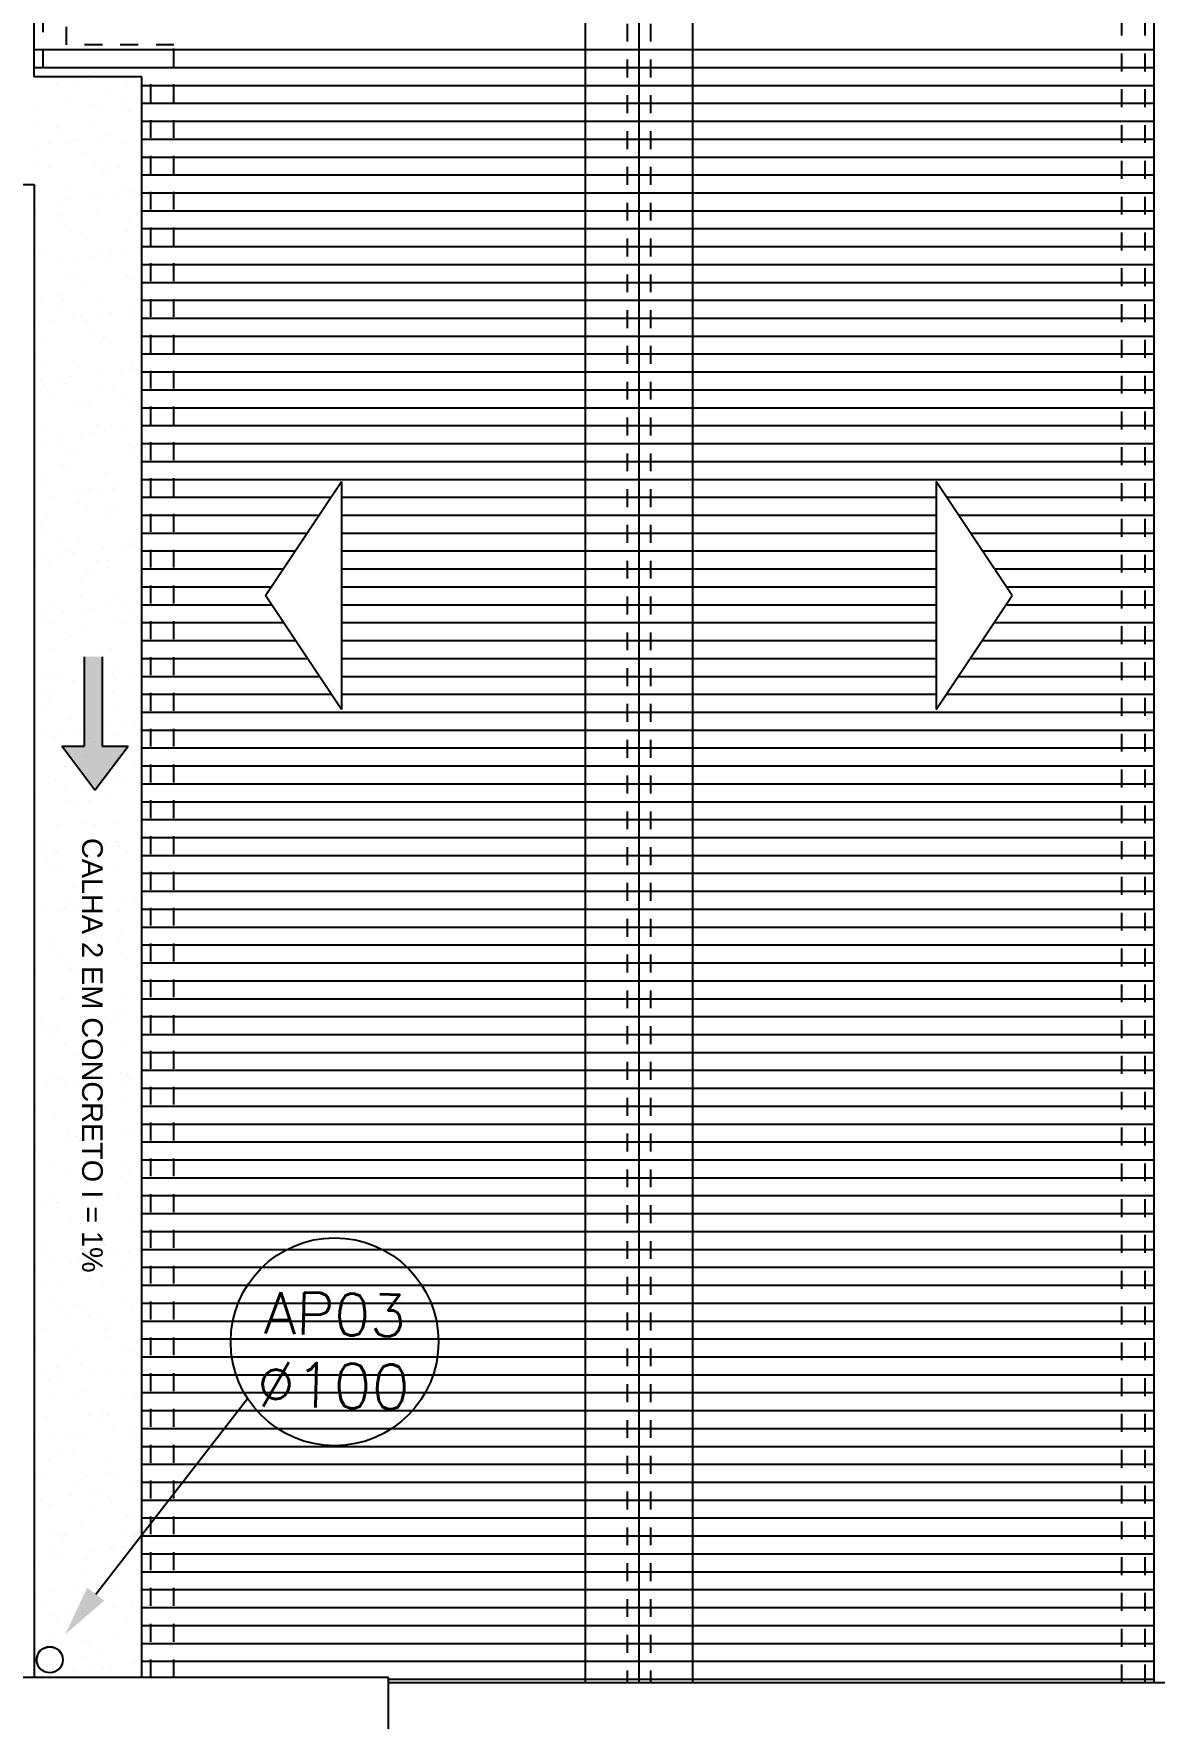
# Model space of a CAD drawing. Header units: millimetres. Extents: x 1573 to 2177, y 1587 to 1932.
# Drawn here: x 1803.29 to 1809.55, y 1894.08 to 1903.49 of the extents above; entities that cross this region are included whole.
import ezdxf
from ezdxf.enums import TextEntityAlignment as Align

# ---------------------------------------------------------------- set-up
doc = ezdxf.new("R2010")
doc.units = ezdxf.units.MM
doc.header["$LTSCALE"] = 0.03
doc.linetypes.add('HIDDEN', pattern=[9.525, 6.35, -3.175])
for name, color, linetype in [('-HIDRO', 8, 'Continuous'), ('A-PEN-C', 4, 'Continuous'), ('PL09', 9, 'Continuous'), ('Tinterno', 9, 'Continuous')]:
    doc.layers.add(name, color=color, linetype=linetype)
doc.layers.add('TigreCad', color=2, linetype='Continuous', lineweight=13)
doc.styles.add('ARIAL', font='arial.ttf')
doc.styles.add('ROMANS', font='romans.shx', dxfattribs={"height": 0.1})

# ---------------------------------------------------------------- blocks, each defined once
blk = doc.blocks.new('11031501d')
at = {"layer": 'TigreCad'}
blk.add_circle((0, 0), 75, dxfattribs=at)
at = {"layer": 'Tinterno'}
blk.add_circle((0, 0), 72.5, dxfattribs=at)

msp = doc.modelspace()

# ---------------------------------------------------------------- hatches: boundary and pattern name
at = {"layer": 'PL09', "ltscale": 100}
msp.add_hatch(color=256, dxfattribs=at).paths.add_polyline_path([(1803.8145, 1899.5112), (1803.6692, 1899.5112), (1803.6692, 1900.0114), (1803.5692, 1900.0114), (1803.5692, 1899.5112), (1803.4443, 1899.5112), (1803.6294, 1899.266)])

# ---------------------------------------------------------------- linework, layer by layer
at = {"layer": '-HIDRO'}
for p, q in [((1803.2905, 1903.2504), (1803.2905, 1906.3475)), ((1806.3676, 1906.3475), (1806.3676, 1894.2812)), ((1806.6677, 1906.3475), (1806.6677, 1894.2812)), ((1806.9678, 1906.3475), (1806.9678, 1894.2812)), ((1809.5467, 1894.2812), (1809.5467, 1906.3475)), ((1803.2905, 1903.4031), (1806.3676, 1903.4031)), ((1806.3676, 1903.4031), (1809.5467, 1903.4031)), ((1803.2905, 1903.3031), (1806.3676, 1903.3031)), ((1803.8907, 1903.2504), (1803.2905, 1903.2504)), ((1803.4161, 1903.218), (1803.4161, 1903.218)), ((1803.4242, 1903.213), (1803.4242, 1903.213)), ((1803.5275, 1903.2266), (1803.5275, 1903.2266)), ((1803.5936, 1903.2353), (1803.5936, 1903.2353)), ((1803.6161, 1903.2412), (1803.6161, 1903.2412)), ((1803.8117, 1903.2187), (1803.8117, 1903.2187)), ((1803.8907, 1894.3092), (1803.8907, 1903.2504)), ((1806.3676, 1903.3031), (1809.5467, 1903.3031)), ((1803.4629, 1903.1237), (1803.4629, 1903.1237)), ((1803.6855, 1903.1781), (1803.6855, 1903.1781)), ((1803.7879, 1903.1221), (1803.7879, 1903.1221)), ((1803.8907, 1903.203), (1806.3676, 1903.203)), ((1806.3676, 1903.203), (1809.5467, 1903.203)), ((1803.3036, 1903.0666), (1803.3036, 1903.0666)), ((1803.6089, 1903.0951), (1803.6089, 1903.0951)), ((1803.6625, 1903.061), (1803.6625, 1903.061)), ((1803.796, 1903.0769), (1803.796, 1903.0769)), ((1803.8194, 1903.0554), (1803.8194, 1903.0554)), ((1803.8907, 1903.103), (1806.3676, 1903.103)), ((1806.3676, 1903.103), (1809.5467, 1903.103)), ((1803.2916, 1902.9922), (1803.2916, 1902.9922)), ((1803.4141, 1902.9654), (1803.4141, 1902.9654)), ((1803.4375, 1902.9439), (1803.4375, 1902.9439)), ((1803.6241, 1902.9965), (1803.6241, 1902.9965)), ((1803.8833, 1902.9445), (1803.8833, 1902.9445)), ((1803.8907, 1903.0029), (1806.3676, 1903.0029)), ((1806.3676, 1903.0029), (1809.5467, 1903.0029)), ((1803.3026, 1902.868), (1803.3026, 1902.868)), ((1803.3688, 1902.8767), (1803.3688, 1902.8767)), ((1803.4709, 1902.8789), (1803.4709, 1902.8789)), ((1803.5187, 1902.8999), (1803.5187, 1902.8999)), ((1803.5413, 1902.8995), (1803.5413, 1902.8995)), ((1803.6446, 1902.913), (1803.6446, 1902.913)), ((1803.7107, 1902.9218), (1803.7107, 1902.9218)), ((1803.7959, 1902.8773), (1803.7959, 1902.8773)), ((1803.8907, 1902.9029), (1806.3676, 1902.9029)), ((1806.3676, 1902.9029), (1809.5467, 1902.9029)), ((1803.2996, 1902.7474), (1803.2996, 1902.7474)), ((1803.3159, 1902.7763), (1803.3159, 1902.7763)), ((1803.3695, 1902.7421), (1803.3695, 1902.7421)), ((1803.564, 1902.828), (1803.564, 1902.828)), ((1803.6321, 1902.7517), (1803.6321, 1902.7517)), ((1803.7115, 1902.777), (1803.7115, 1902.777)), ((1803.7651, 1902.7429), (1803.7651, 1902.7429)), ((1803.8907, 1902.8029), (1806.3676, 1902.8029)), ((1806.3676, 1902.8029), (1809.5467, 1902.8029)), ((1802.6903, 1902.6502), (1803.2905, 1902.6502)), ((1803.2905, 1902.6502), (1803.2905, 1894.3092)), ((1803.6745, 1902.7268), (1803.6745, 1902.7268)), ((1803.6979, 1902.7053), (1803.6979, 1902.7053)), ((1803.8907, 1902.7028), (1806.3676, 1902.7028)), ((1806.3676, 1902.7028), (1809.5467, 1902.7028)), ((1803.2926, 1902.6152), (1803.2926, 1902.6152)), ((1803.316, 1902.5938), (1803.316, 1902.5938)), ((1803.4198, 1902.5545), (1803.4198, 1902.5545)), ((1803.4789, 1902.6341), (1803.4789, 1902.6341)), ((1803.4859, 1902.5632), (1803.4859, 1902.5632)), ((1803.6213, 1902.5817), (1803.6213, 1902.5817)), ((1803.6585, 1902.5859), (1803.6585, 1902.5859)), ((1803.7618, 1902.5995), (1803.7618, 1902.5995)), ((1803.8039, 1902.6325), (1803.8039, 1902.6325)), ((1803.8244, 1902.5894), (1803.8244, 1902.5894)), ((1803.8279, 1902.6082), (1803.8279, 1902.6082)), ((1803.8907, 1902.6028), (1806.3676, 1902.6028)), ((1806.3676, 1902.6028), (1809.5467, 1902.6028)), ((1803.3076, 1902.5026), (1803.3076, 1902.5026)), ((1803.3165, 1902.5409), (1803.3165, 1902.5409)), ((1803.4185, 1902.4581), (1803.4185, 1902.4581)), ((1803.4425, 1902.4779), (1803.4425, 1902.4779)), ((1803.6401, 1902.5069), (1803.6401, 1902.5069)), ((1803.8142, 1902.4589), (1803.8142, 1902.4589)), ((1803.8907, 1902.5028), (1806.3676, 1902.5028)), ((1806.3676, 1902.5028), (1809.5467, 1902.5028)), ((1803.4721, 1902.424), (1803.4721, 1902.424)), ((1803.4869, 1902.3893), (1803.4869, 1902.3893)), ((1803.553, 1902.3766), (1803.553, 1902.3766)), ((1803.8119, 1902.3877), (1803.8119, 1902.3877)), ((1803.8677, 1902.4247), (1803.8677, 1902.4247)), ((1803.8907, 1902.4027), (1806.3676, 1902.4027)), ((1806.3676, 1902.4027), (1809.5467, 1902.4027)), ((1803.5764, 1902.3552), (1803.5764, 1902.3552)), ((1803.7756, 1902.2724), (1803.7756, 1902.2724)), ((1803.8789, 1902.286), (1803.8789, 1902.286)), ((1803.8907, 1902.3027), (1806.3676, 1902.3027)), ((1806.3676, 1902.3027), (1809.5467, 1902.3027)), ((1803.3156, 1902.2578), (1803.3156, 1902.2578)), ((1803.3283, 1902.2629), (1803.3283, 1902.2629)), ((1803.4336, 1902.2274), (1803.4336, 1902.2274)), ((1803.5369, 1902.241), (1803.5369, 1902.241)), ((1803.603, 1902.2497), (1803.603, 1902.2497)), ((1803.6481, 1902.2621), (1803.6481, 1902.2621)), ((1803.7029, 1902.2393), (1803.7029, 1902.2393)), ((1803.7239, 1902.2636), (1803.7239, 1902.2636)), ((1803.8907, 1902.2027), (1806.3676, 1902.2027)), ((1806.3676, 1902.2027), (1809.5467, 1902.2027)), ((1803.3209, 1902.1278), (1803.3209, 1902.1278)), ((1803.4949, 1902.1445), (1803.4949, 1902.1445)), ((1803.5211, 1902.14), (1803.5211, 1902.14)), ((1803.5747, 1902.1059), (1803.5747, 1902.1059)), ((1803.8134, 1902.138), (1803.8134, 1902.138)), ((1803.8199, 1902.143), (1803.8199, 1902.143)), ((1803.8368, 1902.1166), (1803.8368, 1902.1166)), ((1803.8907, 1902.1026), (1806.3676, 1902.1026)), ((1806.3676, 1902.1026), (1809.5467, 1902.1026)), ((1803.3236, 1902.013), (1803.3236, 1902.013)), ((1803.4315, 1902.0265), (1803.4315, 1902.0265)), ((1803.4549, 1902.0051), (1803.4549, 1902.0051)), ((1803.6561, 1902.0173), (1803.6561, 1902.0173)), ((1803.8907, 1902.0026), (1806.3676, 1902.0026)), ((1806.3676, 1902.0026), (1809.5467, 1902.0026)), ((1803.4309, 1901.9447), (1803.4309, 1901.9447)), ((1803.5029, 1901.8997), (1803.5029, 1901.8997)), ((1803.5508, 1901.9139), (1803.5508, 1901.9139)), ((1803.654, 1901.9275), (1803.654, 1901.9275)), ((1803.7202, 1901.9362), (1803.7202, 1901.9362)), ((1803.8265, 1901.9455), (1803.8265, 1901.9455)), ((1803.8279, 1901.8982), (1803.8279, 1901.8982)), ((1803.8907, 1901.9026), (1806.3676, 1901.9026)), ((1806.3676, 1901.9026), (1809.5467, 1901.9026)), ((1803.3121, 1901.8824), (1803.3121, 1901.8824)), ((1803.3782, 1901.8912), (1803.3782, 1901.8912)), ((1803.5813, 1901.8892), (1803.5813, 1901.8892)), ((1803.6237, 1901.8219), (1803.6237, 1901.8219)), ((1803.8907, 1901.8025), (1806.3676, 1901.8025)), ((1806.3676, 1901.8025), (1809.5467, 1901.8025)), ((1803.3316, 1901.7682), (1803.3316, 1901.7682)), ((1803.6641, 1901.7725), (1803.6641, 1901.7725)), ((1803.6773, 1901.7877), (1803.6773, 1901.7877)), ((1803.6919, 1901.7879), (1803.6919, 1901.7879)), ((1803.7153, 1901.7665), (1803.7153, 1901.7665)), ((1803.31, 1901.6764), (1803.31, 1901.6764)), ((1803.3334, 1901.655), (1803.3334, 1901.655)), ((1803.5109, 1901.6549), (1803.5109, 1901.6549)), ((1803.5335, 1901.6266), (1803.5335, 1901.6266)), ((1803.7712, 1901.614), (1803.7712, 1901.614)), ((1803.8359, 1901.6534), (1803.8359, 1901.6534)), ((1803.8373, 1901.6227), (1803.8373, 1901.6227)), ((1803.8417, 1901.6506), (1803.8417, 1901.6506)), ((1803.8907, 1901.7025), (1806.3676, 1901.7025)), ((1806.3676, 1901.7025), (1809.5467, 1901.7025)), ((1803.3259, 1901.5553), (1803.3259, 1901.5553)), ((1803.3396, 1901.5234), (1803.3396, 1901.5234)), ((1803.4292, 1901.5689), (1803.4292, 1901.5689)), ((1803.4598, 1901.5391), (1803.4598, 1901.5391)), ((1803.4953, 1901.5776), (1803.4953, 1901.5776)), ((1803.6679, 1901.6004), (1803.6679, 1901.6004)), ((1803.6721, 1901.5277), (1803.6721, 1901.5277)), ((1803.8907, 1901.6024), (1806.3676, 1901.6024)), ((1806.3676, 1901.6024), (1809.5467, 1901.6024)), ((1803.3307, 1901.503), (1803.3307, 1901.503)), ((1803.3843, 1901.4689), (1803.3843, 1901.4689)), ((1803.5704, 1901.4378), (1803.5704, 1901.4378)), ((1803.7263, 1901.5037), (1803.7263, 1901.5037)), ((1803.7799, 1901.4696), (1803.7799, 1901.4696)), ((1803.8907, 1901.5024), (1806.3676, 1901.5024)), ((1806.3676, 1901.5024), (1809.5467, 1901.5024)), ((1803.5189, 1901.4101), (1803.5189, 1901.4101)), ((1803.5938, 1901.4163), (1803.5938, 1901.4163)), ((1803.8439, 1901.4086), (1803.8439, 1901.4086)), ((1803.8907, 1901.4024), (1806.3676, 1901.4024)), ((1806.3676, 1901.4024), (1809.5467, 1901.4024)), ((1803.3476, 1901.2787), (1803.3476, 1901.2787)), ((1803.4431, 1901.2418), (1803.4431, 1901.2418)), ((1803.5463, 1901.2554), (1803.5463, 1901.2554)), ((1803.6125, 1901.2641), (1803.6125, 1901.2641)), ((1803.6361, 1901.3085), (1803.6361, 1901.3085)), ((1803.6801, 1901.2829), (1803.6801, 1901.2829)), ((1803.7202, 1901.3005), (1803.7202, 1901.3005)), ((1803.785, 1901.2868), (1803.785, 1901.2868)), ((1803.8883, 1901.3004), (1803.8883, 1901.3004)), ((1803.8907, 1901.3023), (1806.3676, 1901.3023)), ((1806.3676, 1901.3023), (1809.5467, 1901.3023)), ((1803.3383, 1901.189), (1803.3383, 1901.189)), ((1803.4333, 1901.1849), (1803.4333, 1901.1849)), ((1803.4869, 1901.1507), (1803.4869, 1901.1507)), ((1803.5269, 1901.1653), (1803.5269, 1901.1653)), ((1803.8289, 1901.1856), (1803.8289, 1901.1856)), ((1803.8307, 1901.1992), (1803.8307, 1901.1992)), ((1803.8519, 1901.1638), (1803.8519, 1901.1638)), ((1803.8542, 1901.1777), (1803.8542, 1901.1777)), ((1803.8825, 1901.1515), (1803.8825, 1901.1515)), ((1803.8907, 1901.2023), (1806.3676, 1901.2023)), ((1806.3676, 1901.2023), (1809.5467, 1901.2023)), ((1803.4488, 1901.0877), (1803.4488, 1901.0877)), ((1803.4723, 1901.0662), (1803.4723, 1901.0662)), ((1803.8907, 1901.1023), (1806.3676, 1901.1023)), ((1806.3676, 1901.1023), (1809.5467, 1901.1023)), ((1803.343, 1900.9896), (1803.343, 1900.9896)), ((1803.3556, 1901.0339), (1803.3556, 1901.0339)), ((1803.6882, 1901.0381), (1803.6882, 1901.0381)), ((1803.7387, 1900.9903), (1803.7387, 1900.9903)), ((1803.8907, 1901.0022), (1806.3676, 1901.0022)), ((1804.5824, 1900.3531), (1805.0069, 1900.9898)), ((1805.0069, 1900.9898), (1805.0069, 1899.7163)), ((1806.3676, 1901.0022), (1809.5467, 1901.0022)), ((1808.7529, 1900.3531), (1808.3284, 1900.9898)), ((1808.3284, 1900.9898), (1808.3284, 1899.7163)), ((1803.3215, 1900.8969), (1803.3215, 1900.8969)), ((1803.3876, 1900.9056), (1803.3876, 1900.9056)), ((1803.5349, 1900.9205), (1803.5349, 1900.9205)), ((1803.5359, 1900.8667), (1803.5359, 1900.8667)), ((1803.5602, 1900.9283), (1803.5602, 1900.9283)), ((1803.5987, 1900.9504), (1803.5987, 1900.9504)), ((1803.6635, 1900.9419), (1803.6635, 1900.9419)), ((1803.7296, 1900.9506), (1803.7296, 1900.9506)), ((1803.8599, 1900.919), (1803.8599, 1900.919)), ((1803.8907, 1900.9022), (1804.9485, 1900.9022)), ((1805.0069, 1900.9022), (1806.3676, 1900.9022)), ((1806.3676, 1900.9022), (1808.3284, 1900.9022)), ((1808.3868, 1900.9022), (1809.5467, 1900.9022)), ((1803.3636, 1900.7891), (1803.3636, 1900.7891)), ((1803.5895, 1900.8326), (1803.5895, 1900.8326)), ((1803.6962, 1900.7933), (1803.6962, 1900.7933)), ((1803.7092, 1900.8491), (1803.7092, 1900.8491)), ((1803.7326, 1900.8276), (1803.7326, 1900.8276)), ((1803.8907, 1900.8022), (1804.8818, 1900.8022)), ((1805.0069, 1900.8022), (1806.3676, 1900.8022)), ((1806.3676, 1900.8022), (1808.3284, 1900.8022)), ((1808.4535, 1900.8022), (1809.5467, 1900.8022)), ((1803.3273, 1900.7376), (1803.3273, 1900.7376)), ((1803.3507, 1900.7161), (1803.3507, 1900.7161)), ((1803.4456, 1900.6715), (1803.4456, 1900.6715)), ((1803.543, 1900.6757), (1803.543, 1900.6757)), ((1803.8413, 1900.6722), (1803.8413, 1900.6722)), ((1803.8591, 1900.7118), (1803.8591, 1900.7118)), ((1803.8679, 1900.6742), (1803.8679, 1900.6742)), ((1803.8907, 1900.7021), (1804.8151, 1900.7021)), ((1805.0069, 1900.7021), (1806.3676, 1900.7021)), ((1806.3676, 1900.7021), (1808.3284, 1900.7021)), ((1808.5202, 1900.7021), (1809.5467, 1900.7021)), ((1803.4386, 1900.5834), (1803.4386, 1900.5834)), ((1803.4772, 1900.6002), (1803.4772, 1900.6002)), ((1803.5048, 1900.5921), (1803.5048, 1900.5921)), ((1803.6773, 1900.6148), (1803.6773, 1900.6148)), ((1803.7806, 1900.6284), (1803.7806, 1900.6284)), ((1803.8467, 1900.6371), (1803.8467, 1900.6371)), ((1803.8907, 1900.6021), (1804.7484, 1900.6021)), ((1805.0069, 1900.6021), (1806.3676, 1900.6021)), ((1806.3676, 1900.6021), (1808.3284, 1900.6021)), ((1808.5869, 1900.6021), (1809.5467, 1900.6021)), ((1803.2964, 1900.5138), (1803.2964, 1900.5138)), ((1803.3353, 1900.5698), (1803.3353, 1900.5698)), ((1803.3716, 1900.5443), (1803.3716, 1900.5443)), ((1803.5877, 1900.499), (1803.5877, 1900.499)), ((1803.6385, 1900.5486), (1803.6385, 1900.5486)), ((1803.6921, 1900.5145), (1803.6921, 1900.5145)), ((1803.7042, 1900.5485), (1803.7042, 1900.5485)), ((1803.8907, 1900.5021), (1804.6817, 1900.5021)), ((1805.0069, 1900.5021), (1806.3676, 1900.5021)), ((1806.3676, 1900.5021), (1808.3284, 1900.5021)), ((1808.6536, 1900.5021), (1809.5467, 1900.5021)), ((1803.551, 1900.431), (1803.551, 1900.431)), ((1803.6111, 1900.4775), (1803.6111, 1900.4775)), ((1803.8759, 1900.4294), (1803.8759, 1900.4294)), ((1803.8907, 1900.402), (1804.6151, 1900.402)), ((1805.0069, 1900.402), (1806.3676, 1900.402)), ((1806.3676, 1900.402), (1808.3284, 1900.402)), ((1808.7203, 1900.402), (1809.5467, 1900.402)), ((1803.3796, 1900.2995), (1803.3796, 1900.2995)), ((1803.5482, 1900.3533), (1803.5482, 1900.3533)), ((1803.7122, 1900.3037), (1803.7122, 1900.3037)), ((1803.7376, 1900.3616), (1803.7376, 1900.3616)), ((1803.7945, 1900.3013), (1803.7945, 1900.3013)), ((1803.8907, 1900.302), (1804.6165, 1900.302)), ((1805.0069, 1899.7163), (1804.5824, 1900.3531)), ((1805.0069, 1900.302), (1806.3676, 1900.302)), ((1806.3676, 1900.302), (1808.3284, 1900.302)), ((1808.3284, 1899.7163), (1808.7529, 1900.3531)), ((1808.7189, 1900.302), (1809.5467, 1900.302)), ((1803.3455, 1900.2298), (1803.3455, 1900.2298)), ((1803.3557, 1900.2501), (1803.3557, 1900.2501)), ((1803.4525, 1900.2562), (1803.4525, 1900.2562)), ((1803.5558, 1900.2698), (1803.5558, 1900.2698)), ((1803.6219, 1900.2785), (1803.6219, 1900.2785)), ((1803.7411, 1900.2305), (1803.7411, 1900.2305)), ((1803.8481, 1900.2604), (1803.8481, 1900.2604)), ((1803.8715, 1900.2389), (1803.8715, 1900.2389)), ((1803.8907, 1900.2019), (1804.6832, 1900.2019)), ((1805.0069, 1900.2019), (1806.3676, 1900.2019)), ((1806.3676, 1900.2019), (1808.3284, 1900.2019)), ((1808.6522, 1900.2019), (1809.5467, 1900.2019)), ((1803.3991, 1900.1956), (1803.3991, 1900.1956)), ((1803.4662, 1900.1489), (1803.4662, 1900.1489)), ((1803.4896, 1900.1274), (1803.4896, 1900.1274)), ((1803.559, 1900.1862), (1803.559, 1900.1862)), ((1803.7947, 1900.1963), (1803.7947, 1900.1963)), ((1803.884, 1900.1846), (1803.884, 1900.1846)), ((1803.3876, 1900.0547), (1803.3876, 1900.0547)), ((1803.6161, 1900.0115), (1803.6161, 1900.0115)), ((1803.6509, 1900.0352), (1803.6509, 1900.0352)), ((1803.7202, 1900.0589), (1803.7202, 1900.0589)), ((1803.8907, 1900.1019), (1804.7499, 1900.1019)), ((1805.0069, 1900.1019), (1806.3676, 1900.1019)), ((1806.3676, 1900.1019), (1808.3284, 1900.1019)), ((1808.5855, 1900.1019), (1809.5467, 1900.1019)), ((1803.3971, 1899.92), (1803.3971, 1899.92)), ((1803.567, 1899.9414), (1803.567, 1899.9414)), ((1803.5696, 1899.9427), (1803.5696, 1899.9427)), ((1803.6729, 1899.9563), (1803.6729, 1899.9563)), ((1803.739, 1899.965), (1803.739, 1899.965)), ((1803.8907, 1900.0019), (1804.8166, 1900.0019)), ((1805.0069, 1900.0019), (1806.3676, 1900.0019)), ((1806.3676, 1900.0019), (1808.3284, 1900.0019)), ((1808.5188, 1900.0019), (1809.5467, 1900.0019)), ((1803.3309, 1899.9113), (1803.3309, 1899.9113)), ((1803.4481, 1899.9116), (1803.4481, 1899.9116)), ((1803.5017, 1899.8775), (1803.5017, 1899.8775)), ((1803.7266, 1899.9102), (1803.7266, 1899.9102)), ((1803.75, 1899.8888), (1803.75, 1899.8888)), ((1803.8437, 1899.9123), (1803.8437, 1899.9123)), ((1803.8907, 1899.9018), (1804.8832, 1899.9018)), ((1805.0069, 1899.9018), (1806.3676, 1899.9018)), ((1806.3676, 1899.9018), (1808.3284, 1899.9018)), ((1808.4521, 1899.9018), (1809.5467, 1899.9018)), ((1803.3447, 1899.7987), (1803.3447, 1899.7987)), ((1803.3681, 1899.7773), (1803.3681, 1899.7773)), ((1803.3956, 1899.8099), (1803.3956, 1899.8099)), ((1803.7282, 1899.8141), (1803.7282, 1899.8141)), ((1803.8765, 1899.7729), (1803.8765, 1899.7729)), ((1803.8907, 1899.8018), (1804.9499, 1899.8018)), ((1805.0069, 1899.8018), (1806.3676, 1899.8018)), ((1806.3676, 1899.8018), (1808.3284, 1899.8018)), ((1808.3854, 1899.8018), (1809.5467, 1899.8018)), ((1803.3578, 1899.7164), (1803.3578, 1899.7164)), ((1803.4945, 1899.6614), (1803.4945, 1899.6614)), ((1803.575, 1899.6966), (1803.575, 1899.6966)), ((1803.7535, 1899.7171), (1803.7535, 1899.7171)), ((1803.79, 1899.6428), (1803.79, 1899.6428)), ((1803.8562, 1899.6515), (1803.8562, 1899.6515)), ((1803.8907, 1899.7018), (1806.3676, 1899.7018)), ((1806.3676, 1899.7018), (1809.5467, 1899.7018)), ((1803.3448, 1899.5842), (1803.3448, 1899.5842)), ((1803.4036, 1899.5651), (1803.4036, 1899.5651)), ((1803.4481, 1899.5978), (1803.4481, 1899.5978)), ((1803.5142, 1899.6065), (1803.5142, 1899.6065)), ((1803.5507, 1899.5935), (1803.5507, 1899.5935)), ((1803.6043, 1899.5594), (1803.6043, 1899.5594)), ((1803.6051, 1899.5601), (1803.6051, 1899.5601)), ((1803.6868, 1899.6292), (1803.6868, 1899.6292)), ((1803.7362, 1899.5693), (1803.7362, 1899.5693)), ((1803.8907, 1899.6017), (1806.3676, 1899.6017)), ((1806.3676, 1899.6017), (1809.5467, 1899.6017)), ((1803.583, 1899.4518), (1803.583, 1899.4518)), ((1803.6285, 1899.5387), (1803.6285, 1899.5387)), ((1803.8907, 1899.5017), (1806.3676, 1899.5017)), ((1806.3676, 1899.5017), (1809.5467, 1899.5017)), ((1803.4604, 1899.3982), (1803.4604, 1899.3982)), ((1803.7549, 1899.4228), (1803.7549, 1899.4228)), ((1803.8561, 1899.3989), (1803.8561, 1899.3989)), ((1803.8907, 1899.4017), (1806.3676, 1899.4017)), ((1806.3676, 1899.4017), (1809.5467, 1899.4017)), ((1803.373, 1899.3113), (1803.373, 1899.3113)), ((1803.4116, 1899.3203), (1803.4116, 1899.3203)), ((1803.4619, 1899.2707), (1803.4619, 1899.2707)), ((1803.5652, 1899.2843), (1803.5652, 1899.2843)), ((1803.6313, 1899.293), (1803.6313, 1899.293)), ((1803.6533, 1899.2754), (1803.6533, 1899.2754)), ((1803.7442, 1899.3245), (1803.7442, 1899.3245)), ((1803.8039, 1899.3157), (1803.8039, 1899.3157)), ((1803.8655, 1899.3215), (1803.8655, 1899.3215)), ((1803.8889, 1899.3001), (1803.8889, 1899.3001)), ((1803.8907, 1899.3016), (1806.3676, 1899.3016)), ((1806.3676, 1899.3016), (1809.5467, 1899.3016)), ((1803.3112, 1899.2405), (1803.3112, 1899.2405)), ((1803.4836, 1899.21), (1803.4836, 1899.21)), ((1803.507, 1899.1886), (1803.507, 1899.1886)), ((1803.591, 1899.207), (1803.591, 1899.207)), ((1803.7069, 1899.2412), (1803.7069, 1899.2412)), ((1803.8907, 1899.2016), (1806.3676, 1899.2016)), ((1806.3676, 1899.2016), (1809.5467, 1899.2016)), ((1803.4196, 1899.0755), (1803.4196, 1899.0755)), ((1803.563, 1899.0801), (1803.563, 1899.0801)), ((1803.6334, 1899.0727), (1803.6334, 1899.0727)), ((1803.7522, 1899.0797), (1803.7522, 1899.0797)), ((1803.8907, 1899.1016), (1806.3676, 1899.1016)), ((1806.3676, 1899.1016), (1809.5467, 1899.1016)), ((1803.7485, 1898.9794), (1803.7485, 1898.9794)), ((1803.8907, 1899.0015), (1806.3676, 1899.0015)), ((1806.3676, 1899.0015), (1809.5467, 1899.0015)), ((1803.3404, 1898.9257), (1803.3404, 1898.9257)), ((1803.3603, 1898.9565), (1803.3603, 1898.9565)), ((1803.4065, 1898.9344), (1803.4065, 1898.9344)), ((1803.4138, 1898.9224), (1803.4138, 1898.9224)), ((1803.579, 1898.9571), (1803.579, 1898.9571)), ((1803.599, 1898.9622), (1803.599, 1898.9622)), ((1803.6823, 1898.9707), (1803.6823, 1898.9707)), ((1803.7439, 1898.9714), (1803.7439, 1898.9714)), ((1803.7559, 1898.9572), (1803.7559, 1898.9572)), ((1803.7674, 1898.95), (1803.7674, 1898.95)), ((1803.8095, 1898.9231), (1803.8095, 1898.9231)), ((1803.8907, 1898.9015), (1806.3676, 1898.9015)), ((1806.3676, 1898.9015), (1809.5467, 1898.9015)), ((1803.362, 1898.8599), (1803.362, 1898.8599)), ((1803.3855, 1898.8384), (1803.3855, 1898.8384)), ((1803.4276, 1898.8307), (1803.4276, 1898.8307)), ((1803.7602, 1898.835), (1803.7602, 1898.835)), ((1803.8907, 1898.8014), (1806.3676, 1898.8014)), ((1806.3676, 1898.8014), (1809.5467, 1898.8014)), ((1803.5119, 1898.7226), (1803.5119, 1898.7226)), ((1803.607, 1898.7174), (1803.607, 1898.7174)), ((1803.6656, 1898.762), (1803.6656, 1898.762)), ((1803.8907, 1898.7014), (1806.3676, 1898.7014)), ((1806.3676, 1898.7014), (1809.5467, 1898.7014)), ((1803.4575, 1898.6122), (1803.4575, 1898.6122)), ((1803.4629, 1898.6384), (1803.4629, 1898.6384)), ((1803.5164, 1898.6042), (1803.5164, 1898.6042)), ((1803.5236, 1898.6209), (1803.5236, 1898.6209)), ((1803.6224, 1898.6213), (1803.6224, 1898.6213)), ((1803.6458, 1898.5998), (1803.6458, 1898.5998)), ((1803.6962, 1898.6436), (1803.6962, 1898.6436)), ((1803.7995, 1898.6572), (1803.7995, 1898.6572)), ((1803.8585, 1898.6391), (1803.8585, 1898.6391)), ((1803.8656, 1898.6659), (1803.8656, 1898.6659)), ((1803.8907, 1898.6014), (1806.3676, 1898.6014)), ((1806.3676, 1898.6014), (1809.5467, 1898.6014)), ((1803.3542, 1898.5986), (1803.3542, 1898.5986)), ((1803.4356, 1898.5859), (1803.4356, 1898.5859)), ((1803.7682, 1898.5902), (1803.7682, 1898.5902)), ((1803.3726, 1898.4431), (1803.3726, 1898.4431)), ((1803.615, 1898.4726), (1803.615, 1898.4726)), ((1803.7682, 1898.4438), (1803.7682, 1898.4438)), ((1803.7723, 1898.484), (1803.7723, 1898.484)), ((1803.8907, 1898.5013), (1806.3676, 1898.5013)), ((1806.3676, 1898.5013), (1809.5467, 1898.5013)), ((1803.3904, 1898.3725), (1803.3904, 1898.3725)), ((1803.4436, 1898.3411), (1803.4436, 1898.3411)), ((1803.5655, 1898.3202), (1803.5655, 1898.3202)), ((1803.7762, 1898.3454), (1803.7762, 1898.3454)), ((1803.8133, 1898.3301), (1803.8133, 1898.3301)), ((1803.8828, 1898.3827), (1803.8828, 1898.3827)), ((1803.8907, 1898.4013), (1806.3676, 1898.4013)), ((1806.3676, 1898.4013), (1809.5467, 1898.4013)), ((1803.2988, 1898.2624), (1803.2988, 1898.2624)), ((1803.4713, 1898.2851), (1803.4713, 1898.2851)), ((1803.5009, 1898.2712), (1803.5009, 1898.2712)), ((1803.5243, 1898.2497), (1803.5243, 1898.2497)), ((1803.5746, 1898.2987), (1803.5746, 1898.2987)), ((1803.619, 1898.2861), (1803.619, 1898.2861)), ((1803.623, 1898.2278), (1803.623, 1898.2278)), ((1803.6408, 1898.3074), (1803.6408, 1898.3074)), ((1803.8907, 1898.3013), (1806.3676, 1898.3013)), ((1806.3676, 1898.3013), (1809.5467, 1898.3013)), ((1803.6508, 1898.1339), (1803.6508, 1898.1339)), ((1803.8907, 1898.2012), (1806.3676, 1898.2012)), ((1806.3676, 1898.2012), (1809.5467, 1898.2012)), ((1803.4516, 1898.0963), (1803.4516, 1898.0963)), ((1803.4752, 1898.125), (1803.4752, 1898.125)), ((1803.7842, 1898.1006), (1803.7842, 1898.1006)), ((1803.8708, 1898.1257), (1803.8708, 1898.1257)), ((1803.8907, 1898.1012), (1806.3676, 1898.1012)), ((1806.3676, 1898.1012), (1809.5467, 1898.1012)), ((1803.326, 1897.9672), (1803.326, 1897.9672)), ((1803.4159, 1897.9488), (1803.4159, 1897.9488)), ((1803.5885, 1897.9716), (1803.5885, 1897.9716)), ((1803.631, 1897.983), (1803.631, 1897.983)), ((1803.6681, 1898.0021), (1803.6681, 1898.0021)), ((1803.6918, 1897.9852), (1803.6918, 1897.9852)), ((1803.7217, 1897.968), (1803.7217, 1897.968)), ((1803.7579, 1897.9939), (1803.7579, 1897.9939)), ((1803.7613, 1898.0326), (1803.7613, 1898.0326)), ((1803.7847, 1898.0111), (1803.7847, 1898.0111)), ((1803.8907, 1898.0012), (1806.3676, 1898.0012)), ((1806.3676, 1898.0012), (1809.5467, 1898.0012)), ((1803.3498, 1897.9401), (1803.3498, 1897.9401)), ((1803.3794, 1897.9211), (1803.3794, 1897.9211)), ((1803.4028, 1897.8996), (1803.4028, 1897.8996)), ((1803.4596, 1897.8515), (1803.4596, 1897.8515)), ((1803.7922, 1897.8558), (1803.7922, 1897.8558)), ((1803.8907, 1897.9011), (1806.3676, 1897.9011)), ((1806.3676, 1897.9011), (1809.5467, 1897.9011)), ((1803.5293, 1897.7837), (1803.5293, 1897.7837)), ((1803.5778, 1897.8068), (1803.5778, 1897.8068)), ((1803.8907, 1897.8011), (1806.3676, 1897.8011)), ((1806.3676, 1897.8011), (1809.5467, 1897.8011)), ((1803.2959, 1897.7259), (1803.2959, 1897.7259)), ((1803.375, 1897.6832), (1803.375, 1897.6832)), ((1803.639, 1897.7382), (1803.639, 1897.7382)), ((1803.6398, 1897.6825), (1803.6398, 1897.6825)), ((1803.6632, 1897.661), (1803.6632, 1897.661)), ((1803.7707, 1897.684), (1803.7707, 1897.684)), ((1803.8089, 1897.6716), (1803.8089, 1897.6716)), ((1803.875, 1897.6804), (1803.875, 1897.6804)), ((1803.8907, 1897.7011), (1806.3676, 1897.7011)), ((1806.3676, 1897.7011), (1809.5467, 1897.7011)), ((1803.3636, 1897.613), (1803.3636, 1897.613)), ((1803.4286, 1897.6491), (1803.4286, 1897.6491)), ((1803.4669, 1897.6266), (1803.4669, 1897.6266)), ((1803.4676, 1897.6067), (1803.4676, 1897.6067)), ((1803.533, 1897.6353), (1803.533, 1897.6353)), ((1803.7056, 1897.658), (1803.7056, 1897.658)), ((1803.8002, 1897.611), (1803.8002, 1897.611)), ((1803.8243, 1897.6498), (1803.8243, 1897.6498)), ((1803.8907, 1897.601), (1806.3676, 1897.601)), ((1806.3676, 1897.601), (1809.5467, 1897.601)), ((1803.3039, 1897.4811), (1803.3039, 1897.4811)), ((1803.647, 1897.4934), (1803.647, 1897.4934)), ((1803.6804, 1897.4887), (1803.6804, 1897.4887)), ((1803.7897, 1897.5451), (1803.7897, 1897.5451)), ((1803.8907, 1897.501), (1806.3676, 1897.501)), ((1806.3676, 1897.501), (1809.5467, 1897.501)), ((1803.4077, 1897.4336), (1803.4077, 1897.4336)), ((1803.8907, 1897.4009), (1806.3676, 1897.4009)), ((1806.3676, 1897.4009), (1809.5467, 1897.4009)), ((1803.4756, 1897.3619), (1803.4756, 1897.3619)), ((1803.4777, 1897.3651), (1803.4777, 1897.3651)), ((1803.4808, 1897.2995), (1803.4808, 1897.2995)), ((1803.5183, 1897.3323), (1803.5183, 1897.3323)), ((1803.5312, 1897.331), (1803.5312, 1897.331)), ((1803.5417, 1897.3109), (1803.5417, 1897.3109)), ((1803.5841, 1897.3131), (1803.5841, 1897.3131)), ((1803.6502, 1897.3218), (1803.6502, 1897.3218)), ((1803.8082, 1897.3662), (1803.8082, 1897.3662)), ((1803.8227, 1897.3445), (1803.8227, 1897.3445)), ((1803.8733, 1897.3658), (1803.8733, 1897.3658)), ((1803.8907, 1897.3009), (1806.3676, 1897.3009)), ((1806.3676, 1897.3009), (1809.5467, 1897.3009)), ((1803.3082, 1897.2768), (1803.3082, 1897.2768)), ((1803.3119, 1897.2363), (1803.3119, 1897.2363)), ((1803.655, 1897.2486), (1803.655, 1897.2486)), ((1803.6681, 1897.195), (1803.6681, 1897.195)), ((1803.8907, 1897.2009), (1806.3676, 1897.2009)), ((1806.3676, 1897.2009), (1809.5467, 1897.2009)), ((1803.3874, 1897.1698), (1803.3874, 1897.1698)), ((1803.4836, 1897.1172), (1803.4836, 1897.1172)), ((1803.7787, 1897.0937), (1803.7787, 1897.0937)), ((1803.783, 1897.1706), (1803.783, 1897.1706)), ((1803.8162, 1897.1214), (1803.8162, 1897.1214)), ((1803.8907, 1897.1008), (1806.3676, 1897.1008)), ((1806.3676, 1897.1008), (1809.5467, 1897.1008)), ((1803.5803, 1897.047), (1803.5803, 1897.047)), ((1803.6338, 1897.0128), (1803.6338, 1897.0128)), ((1803.663, 1897.0038), (1803.663, 1897.0038)), ((1803.7012, 1896.9996), (1803.7012, 1896.9996)), ((1803.7673, 1897.0083), (1803.7673, 1897.0083)), ((1803.8021, 1897.0723), (1803.8021, 1897.0723)), ((1803.8907, 1897.0008), (1806.3676, 1897.0008)), ((1806.3676, 1897.0008), (1809.5467, 1897.0008)), ((1803.3199, 1896.9915), (1803.3199, 1896.9915)), ((1803.3592, 1896.9546), (1803.3592, 1896.9546)), ((1803.3968, 1896.9822), (1803.3968, 1896.9822)), ((1803.4202, 1896.9608), (1803.4202, 1896.9608)), ((1803.4253, 1896.9633), (1803.4253, 1896.9633)), ((1803.5979, 1896.986), (1803.5979, 1896.986)), ((1803.49, 1896.8517), (1803.49, 1896.8517)), ((1803.4916, 1896.8724), (1803.4916, 1896.8724)), ((1803.5466, 1896.8449), (1803.5466, 1896.8449)), ((1803.8242, 1896.8766), (1803.8242, 1896.8766)), ((1803.8856, 1896.8524), (1803.8856, 1896.8524)), ((1803.8907, 1896.9008), (1806.3676, 1896.9008)), ((1806.3676, 1896.9008), (1809.5467, 1896.9008)), ((1803.3279, 1896.7467), (1803.3279, 1896.7467)), ((1803.6571, 1896.7436), (1803.6571, 1896.7436)), ((1803.671, 1896.759), (1803.671, 1896.759)), ((1803.6806, 1896.7222), (1803.6806, 1896.7222)), ((1803.6829, 1896.7288), (1803.6829, 1896.7288)), ((1803.8907, 1896.8007), (1806.3676, 1896.8007)), ((1806.3676, 1896.8007), (1809.5467, 1896.8007)), ((1803.3408, 1896.694), (1803.3408, 1896.694)), ((1803.3731, 1896.6274), (1803.3731, 1896.6274)), ((1803.4763, 1896.641), (1803.4763, 1896.641)), ((1803.4997, 1896.6276), (1803.4997, 1896.6276)), ((1803.5425, 1896.6498), (1803.5425, 1896.6498)), ((1803.715, 1896.6725), (1803.715, 1896.6725)), ((1803.7364, 1896.6947), (1803.7364, 1896.6947)), ((1803.8183, 1896.6861), (1803.8183, 1896.6861)), ((1803.8322, 1896.6318), (1803.8322, 1896.6318)), ((1803.8845, 1896.6948), (1803.8845, 1896.6948)), ((1803.8907, 1896.7007), (1806.3676, 1896.7007)), ((1806.3676, 1896.7007), (1809.5467, 1896.7007)), ((1803.2987, 1896.6107), (1803.2987, 1896.6107)), ((1803.5926, 1896.5336), (1803.5926, 1896.5336)), ((1803.807, 1896.6063), (1803.807, 1896.6063)), ((1803.8907, 1896.6007), (1806.3676, 1896.6007)), ((1806.3676, 1896.6007), (1809.5467, 1896.6007)), ((1803.3359, 1896.5019), (1803.3359, 1896.5019)), ((1803.4251, 1896.4948), (1803.4251, 1896.4948)), ((1803.679, 1896.5143), (1803.679, 1896.5143)), ((1803.8907, 1896.5006), (1806.3676, 1896.5006)), ((1806.3676, 1896.5006), (1809.5467, 1896.5006)), ((1803.3898, 1896.41), (1803.3898, 1896.41)), ((1803.4434, 1896.3759), (1803.4434, 1896.3759)), ((1803.5077, 1896.3828), (1803.5077, 1896.3828)), ((1803.5356, 1896.3935), (1803.5356, 1896.3935)), ((1803.559, 1896.3721), (1803.559, 1896.3721)), ((1803.7855, 1896.4107), (1803.7855, 1896.4107)), ((1803.8322, 1896.359), (1803.8322, 1896.359)), ((1803.839, 1896.3766), (1803.839, 1896.3766)), ((1803.8402, 1896.387), (1803.8402, 1896.387)), ((1803.8907, 1896.4006), (1806.3676, 1896.4006)), ((1806.3676, 1896.4006), (1809.5467, 1896.4006)), ((1803.3176, 1896.2912), (1803.3176, 1896.2912)), ((1803.3439, 1896.2571), (1803.3439, 1896.2571)), ((1803.4902, 1896.3139), (1803.4902, 1896.3139)), ((1803.5935, 1896.3275), (1803.5935, 1896.3275)), ((1803.6596, 1896.3362), (1803.6596, 1896.3362)), ((1803.6855, 1896.2562), (1803.6855, 1896.2562)), ((1803.687, 1896.2695), (1803.687, 1896.2695)), ((1803.8907, 1896.3006), (1806.3676, 1896.3006)), ((1806.3676, 1896.3006), (1809.5467, 1896.3006)), ((1803.2996, 1896.2147), (1803.2996, 1896.2147)), ((1803.6952, 1896.2154), (1803.6952, 1896.2154)), ((1803.796, 1896.1549), (1803.796, 1896.1549)), ((1803.8907, 1896.2005), (1806.3676, 1896.2005)), ((1806.3676, 1896.2005), (1809.5467, 1896.2005)), ((1803.3036, 1896.1447), (1803.3036, 1896.1447)), ((1803.4924, 1896.0919), (1803.4924, 1896.0919)), ((1803.5157, 1896.138), (1803.5157, 1896.138)), ((1803.8194, 1896.1334), (1803.8194, 1896.1334)), ((1803.8482, 1896.1422), (1803.8482, 1896.1422)), ((1803.8881, 1896.0926), (1803.8881, 1896.0926)), ((1803.8907, 1896.1005), (1806.3676, 1896.1005)), ((1806.3676, 1896.1005), (1809.5467, 1896.1005)), ((1803.3519, 1896.0123), (1803.3519, 1896.0123)), ((1803.3686, 1895.969), (1803.3686, 1895.969)), ((1803.4141, 1896.0434), (1803.4141, 1896.0434)), ((1803.4348, 1895.9777), (1803.4348, 1895.9777)), ((1803.4375, 1896.0219), (1803.4375, 1896.0219)), ((1803.546, 1896.0577), (1803.546, 1896.0577)), ((1803.6073, 1896.0004), (1803.6073, 1896.0004)), ((1803.695, 1896.0247), (1803.695, 1896.0247)), ((1803.7106, 1896.014), (1803.7106, 1896.014)), ((1803.7767, 1896.0227), (1803.7767, 1896.0227)), ((1803.8907, 1896.0004), (1806.3676, 1896.0004)), ((1806.3676, 1896.0004), (1809.5467, 1896.0004)), ((1803.4022, 1895.8966), (1803.4022, 1895.8966)), ((1803.5237, 1895.8932), (1803.5237, 1895.8932)), ((1803.564, 1895.9061), (1803.564, 1895.9061)), ((1803.7978, 1895.8973), (1803.7978, 1895.8973)), ((1803.8562, 1895.8974), (1803.8562, 1895.8974)), ((1803.8907, 1895.9004), (1806.3676, 1895.9004)), ((1806.3676, 1895.9004), (1809.5467, 1895.9004)), ((1803.6745, 1895.8048), (1803.6745, 1895.8048)), ((1803.6979, 1895.7833), (1803.6979, 1895.7833)), ((1803.703, 1895.7799), (1803.703, 1895.7799)), ((1803.8907, 1895.8004), (1806.3676, 1895.8004)), ((1806.3676, 1895.8004), (1809.5467, 1895.8004)), ((1803.2926, 1895.6933), (1803.2926, 1895.6933)), ((1803.3599, 1895.7675), (1803.3599, 1895.7675)), ((1803.595, 1895.7737), (1803.595, 1895.7737)), ((1803.6486, 1895.7396), (1803.6486, 1895.7396)), ((1803.7245, 1895.6869), (1803.7245, 1895.6869)), ((1803.8278, 1895.7005), (1803.8278, 1895.7005)), ((1803.8907, 1895.7003), (1806.3676, 1895.7003)), ((1806.3676, 1895.7003), (1809.5467, 1895.7003)), ((1803.316, 1895.6718), (1803.316, 1895.6718)), ((1803.3825, 1895.6419), (1803.3825, 1895.6419)), ((1803.4858, 1895.6555), (1803.4858, 1895.6555)), ((1803.5317, 1895.6484), (1803.5317, 1895.6484)), ((1803.5519, 1895.6642), (1803.5519, 1895.6642)), ((1803.8244, 1895.6675), (1803.8244, 1895.6675)), ((1803.8642, 1895.6526), (1803.8642, 1895.6526)), ((1803.8907, 1895.6003), (1806.3676, 1895.6003)), ((1806.3676, 1895.6003), (1809.5467, 1895.6003)), ((1803.3679, 1895.5227), (1803.3679, 1895.5227)), ((1803.4425, 1895.556), (1803.4425, 1895.556)), ((1803.5048, 1895.5785), (1803.5048, 1895.5785)), ((1803.711, 1895.5351), (1803.711, 1895.5351)), ((1803.8907, 1895.5003), (1806.3676, 1895.5003)), ((1806.3676, 1895.5003), (1809.5467, 1895.5003)), ((1803.302, 1895.4549), (1803.302, 1895.4549)), ((1803.3556, 1895.4207), (1803.3556, 1895.4207)), ((1803.5397, 1895.4036), (1803.5397, 1895.4036)), ((1803.553, 1895.4547), (1803.553, 1895.4547)), ((1803.5764, 1895.4332), (1803.5764, 1895.4332)), ((1803.6976, 1895.4556), (1803.6976, 1895.4556)), ((1803.7512, 1895.4215), (1803.7512, 1895.4215)), ((1803.8722, 1895.4078), (1803.8722, 1895.4078)), ((1803.8907, 1895.4002), (1806.3676, 1895.4002)), ((1806.3676, 1895.4002), (1809.5467, 1895.4002)), ((1803.3271, 1895.3056), (1803.3271, 1895.3056)), ((1803.4996, 1895.3284), (1803.4996, 1895.3284)), ((1803.6029, 1895.342), (1803.6029, 1895.342)), ((1803.669, 1895.3507), (1803.669, 1895.3507)), ((1803.7029, 1895.3173), (1803.7029, 1895.3173)), ((1803.8416, 1895.3734), (1803.8416, 1895.3734)), ((1803.3759, 1895.2779), (1803.3759, 1895.2779)), ((1803.6074, 1895.2603), (1803.6074, 1895.2603)), ((1803.719, 1895.2903), (1803.719, 1895.2903)), ((1803.8134, 1895.2161), (1803.8134, 1895.2161)), ((1803.8907, 1895.3002), (1806.3676, 1895.3002)), ((1806.3676, 1895.3002), (1809.5467, 1895.3002)), ((1803.3209, 1895.2058), (1803.3209, 1895.2058)), ((1803.4046, 1895.1367), (1803.4046, 1895.1367)), ((1803.5477, 1895.1588), (1803.5477, 1895.1588)), ((1803.8002, 1895.1374), (1803.8002, 1895.1374)), ((1803.8368, 1895.1946), (1803.8368, 1895.1946)), ((1803.8802, 1895.163), (1803.8802, 1895.163)), ((1803.8907, 1895.2002), (1806.3676, 1895.2002)), ((1806.3676, 1895.2002), (1809.5467, 1895.2002)), ((1803.3839, 1895.0331), (1803.3839, 1895.0331)), ((1803.4315, 1895.1046), (1803.4315, 1895.1046)), ((1803.4549, 1895.0831), (1803.4549, 1895.0831)), ((1803.4582, 1895.1026), (1803.4582, 1895.1026)), ((1803.72, 1895.0284), (1803.72, 1895.0284)), ((1803.727, 1895.0455), (1803.727, 1895.0455)), ((1803.7862, 1895.0371), (1803.7862, 1895.0371)), ((1803.8538, 1895.1033), (1803.8538, 1895.1033)), ((1803.8907, 1895.1001), (1806.3676, 1895.1001)), ((1806.3676, 1895.1001), (1809.5467, 1895.1001)), ((1803.3143, 1894.9415), (1803.3143, 1894.9415)), ((1803.3781, 1894.9834), (1803.3781, 1894.9834)), ((1803.4442, 1894.9921), (1803.4442, 1894.9921)), ((1803.5813, 1894.9672), (1803.5813, 1894.9672)), ((1803.6168, 1895.0148), (1803.6168, 1895.0148)), ((1803.71, 1894.9422), (1803.71, 1894.9422)), ((1803.8907, 1895.0001), (1806.3676, 1895.0001)), ((1806.3676, 1895.0001), (1809.5467, 1895.0001)), ((1803.5557, 1894.914), (1803.5557, 1894.914)), ((1803.6919, 1894.866), (1803.6919, 1894.866)), ((1803.7153, 1894.8445), (1803.7153, 1894.8445)), ((1803.8882, 1894.9183), (1803.8882, 1894.9183)), ((1803.8907, 1894.9001), (1806.3676, 1894.9001)), ((1806.3676, 1894.9001), (1809.5467, 1894.9001)), ((1803.31, 1894.7544), (1803.31, 1894.7544)), ((1803.3919, 1894.7883), (1803.3919, 1894.7883)), ((1803.5072, 1894.8186), (1803.5072, 1894.8186)), ((1803.5608, 1894.7845), (1803.5608, 1894.7845)), ((1803.735, 1894.8007), (1803.735, 1894.8007)), ((1803.8907, 1894.8), (1806.3676, 1894.8)), ((1806.3676, 1894.8), (1809.5467, 1894.8)), ((1803.3334, 1894.733), (1803.3334, 1894.733)), ((1803.3919, 1894.6563), (1803.3919, 1894.6563)), ((1803.4952, 1894.6699), (1803.4952, 1894.6699)), ((1803.5613, 1894.6786), (1803.5613, 1894.6786)), ((1803.5637, 1894.6692), (1803.5637, 1894.6692)), ((1803.7339, 1894.7013), (1803.7339, 1894.7013)), ((1803.8372, 1894.7149), (1803.8372, 1894.7149)), ((1803.8417, 1894.7286), (1803.8417, 1894.7286)), ((1803.8907, 1894.7), (1806.3676, 1894.7)), ((1806.3676, 1894.7), (1809.5467, 1894.7)), ((1803.417, 1894.6233), (1803.417, 1894.6233)), ((1803.4598, 1894.6171), (1803.4598, 1894.6171)), ((1803.743, 1894.5559), (1803.743, 1894.5559)), ((1803.8126, 1894.624), (1803.8126, 1894.624)), ((1803.8907, 1894.5999), (1806.3676, 1894.5999)), ((1806.3676, 1894.5999), (1809.5467, 1894.5999)), ((1803.3999, 1894.5435), (1803.3999, 1894.5435)), ((1803.5703, 1894.5158), (1803.5703, 1894.5158)), ((1803.5938, 1894.4944), (1803.5938, 1894.4944)), ((1803.6098, 1894.5005), (1803.6098, 1894.5005)), ((1803.6634, 1894.4663), (1803.6634, 1894.4663)), ((1803.8907, 1894.4999), (1806.3676, 1894.4999)), ((1806.3676, 1894.4999), (1809.5467, 1894.4999)), ((1803.5717, 1894.4244), (1803.5717, 1894.4244)), ((1803.6785, 1894.3651), (1803.6785, 1894.3651)), ((1803.7202, 1894.3785), (1803.7202, 1894.3785)), ((1803.851, 1894.3878), (1803.851, 1894.3878)), ((1803.8907, 1894.3999), (1806.3676, 1894.3999)), ((1806.3676, 1894.3999), (1809.5467, 1894.3999)), ((1805.2682, 1894.3092), (1803.0069, 1894.3092)), ((1803.3365, 1894.3201), (1803.3365, 1894.3201)), ((1803.5091, 1894.3428), (1803.5091, 1894.3428)), ((1803.6123, 1894.3564), (1803.6123, 1894.3564)), ((1803.751, 1894.3111), (1803.751, 1894.3111)), ((1805.2682, 1893.8811), (1805.2682, 1894.3092)), ((1805.2682, 1894.2998), (1806.3676, 1894.2998)), ((1805.2682, 1894.2812), (1810.1469, 1894.2812)), ((1806.3676, 1894.2998), (1809.5467, 1894.2998))]:
    msp.add_line(p, q, dxfattribs=at)
at = {"layer": '-HIDRO', "linetype": 'HIDDEN', "ltscale": 0.5}
for p, q in [((1803.3405, 1903.3004), (1803.3405, 1906.3475)), ((1803.4705, 1903.4305), (1803.4705, 1906.3475)), ((1806.6027, 1906.3475), (1806.6027, 1894.2812)), ((1806.7327, 1906.3475), (1806.7327, 1894.2812)), ((1809.3666, 1894.2812), (1809.3666, 1906.3475)), ((1809.4967, 1894.2812), (1809.4967, 1906.3475)), ((1804.0708, 1903.4305), (1803.4705, 1903.4305)), ((1804.0708, 1894.3092), (1804.0708, 1903.4305)), ((1803.9407, 1903.3004), (1803.3405, 1903.3004)), ((1803.9407, 1894.3092), (1803.9407, 1903.3004))]:
    msp.add_line(p, q, dxfattribs=at)
at = {"layer": 'A-PEN-C'}
msp.add_line((1803.6337, 1894.7751), (1804.4816, 1895.8674), dxfattribs=at)
msp.add_circle((1804.9679, 1896.1844), 0.5805, dxfattribs=at)
msp.add_solid([(1803.4636, 1894.5505), (1803.5858, 1894.8114), (1803.6816, 1894.7389)], dxfattribs=at)
at = {"layer": 'PL09', "ltscale": 100}
for p, q in [((1803.5692, 1900.0114), (1803.5692, 1899.5112)), ((1803.6692, 1900.0114), (1803.6692, 1899.5112)), ((1803.4443, 1899.5112), (1803.5692, 1899.5112)), ((1803.6294, 1899.266), (1803.4443, 1899.5112)), ((1803.6294, 1899.266), (1803.8145, 1899.5112)), ((1803.6692, 1899.5112), (1803.8145, 1899.5112))]:
    msp.add_line(p, q, dxfattribs=at)

# ---------------------------------------------------------------- block references
at = {"layer": 'PL09', "ltscale": 100, "xscale": 0.00100035, "yscale": 0.00100035, "zscale": 0.00100035}
msp.add_blockref('11031501d', (1803.3767, 1894.4082), dxfattribs=at)

# ---------------------------------------------------------------- texts
at = {"style": 'ARIAL'}
msp.add_text('CALHA 2 EM CONCRETO I = 1%%%', height=0.115231, rotation=270, dxfattribs=at).set_placement((1803.6151, 1897.7848), align=Align.MIDDLE_CENTER)
at = {"layer": 'A-PEN-C', "style": 'ROMANS'}
for s, height, p in [('AP03', 0.23408, (1804.9688, 1896.2215)), ('%%C100', 0.24944, (1804.9582, 1895.8151))]:
    msp.add_text(s, height=height, rotation=358.71075, dxfattribs=at).set_placement(p, align=Align.CENTER)

doc.saveas('drawing.dxf')
